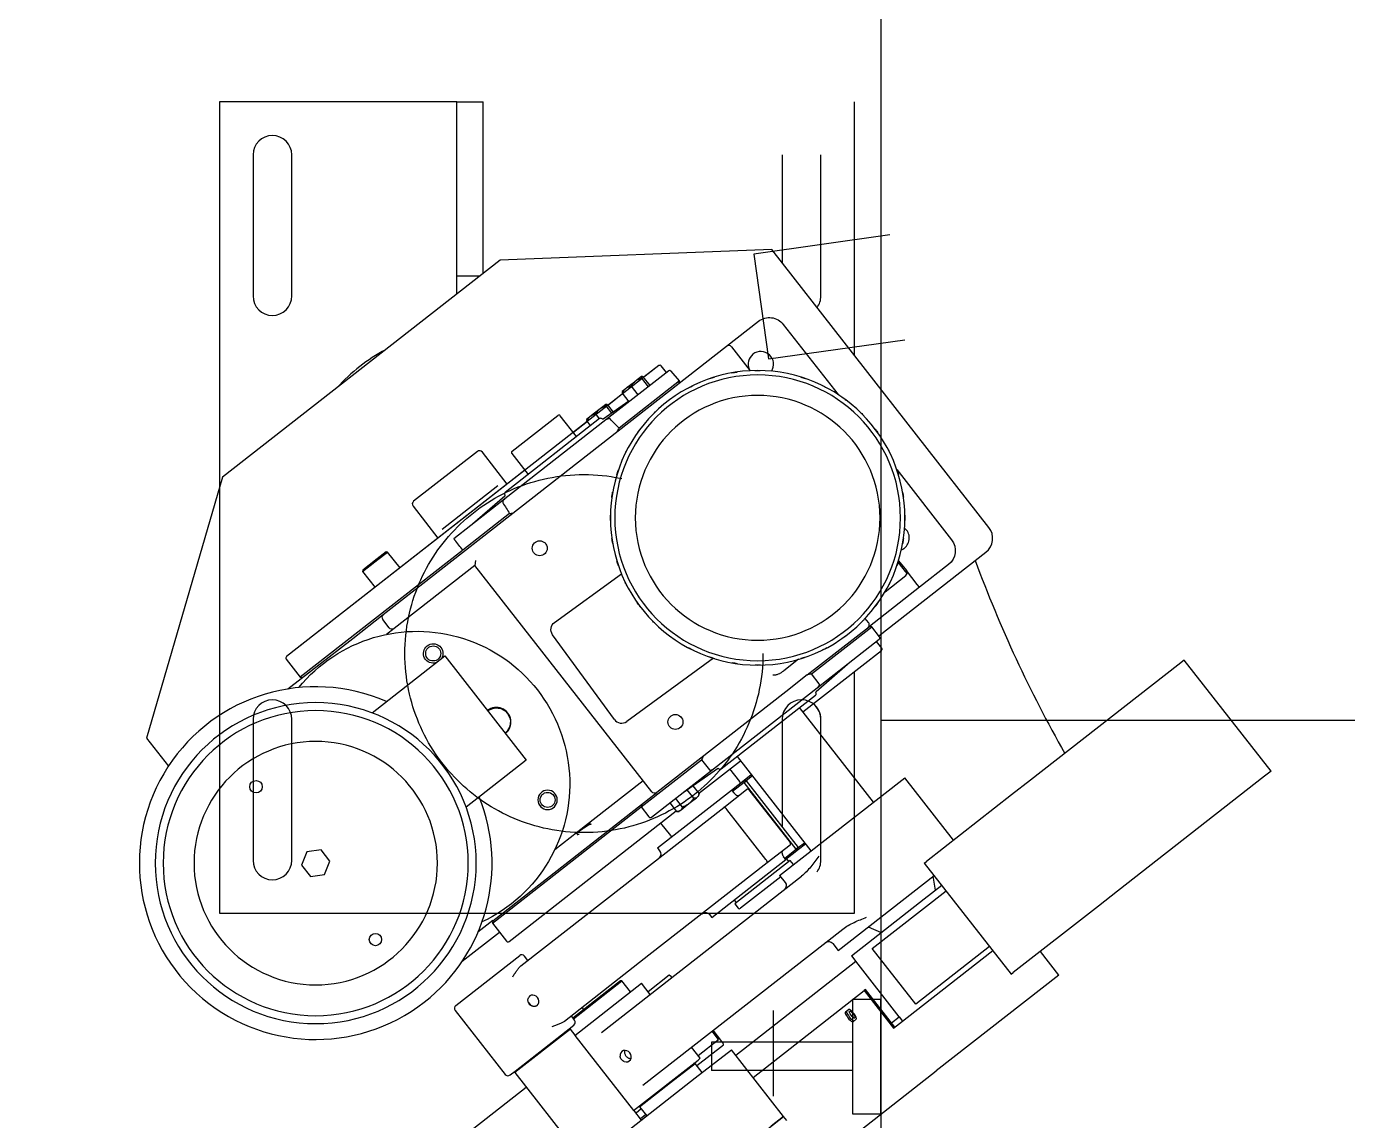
# Model space of a CAD drawing. Header units: millimetres. Extents: x 10462777 to 22643323, y 453826 to 1389191.
# Drawn here: x 11291521 to 11292271, y 585157 to 585777 of the extents above; entities that cross this region are included whole.
import ezdxf

# ---------------------------------------------------------------- set-up
doc = ezdxf.new("R2010")
doc.units = ezdxf.units.MM
doc.header["$LTSCALE"] = 200
doc.header["$MEASUREMENT"] = 0
doc.linetypes.add('HIDDEN', pattern=[3.75, 2.5, -1.25])
doc.linetypes.add('PHANTOM', pattern=[2.5, 1.25, -0.25, 0.25, -0.25, 0.25, -0.25])
doc.layers.get('0').update_dxf_attribs({"linetype": 'CONTINUOUS'})
doc.layers.add('203', color=7, linetype='CONTINUOUS', true_color=0xffffff)
doc.layers.add('7', color=7, linetype='CONTINUOUS')
doc.layers.add('CENTER', color=1, linetype='CONTINUOUS')
doc.layers.add('LAYOUT', color=8, linetype='CONTINUOUS', lineweight=25)

# ---------------------------------------------------------------- blocks, each defined once
blk = doc.blocks.new('A$C107C3577')
at = {"color": 151}
blk.add_line((2172, 136.11), (2172, 1873.11), dxfattribs=at)
at = {"color": 4}
blk.add_line((733, 136.11), (2418.73, 136.11), dxfattribs=at)
at = {"layer": '7', "color": 2}
for p, q in [((2395, 136.11), (2330, 136.11)), ((2330, 120.11), (2330, 136.11)), ((2395, 120.11), (2395, 136.11)), ((2330, 120.11), (2395, 120.11)), ((2354.5, 120.11), (2354.5, 40.11)), ((2370.5, 120.11), (2370.5, 40.11)), ((2354.5, 40.11), (2370.5, 40.11))]:
    blk.add_line(p, q, dxfattribs=at)
at = {"layer": 'CENTER'}
blk.add_line((2336.5, 75.11), (2385.09, 75.11), dxfattribs=at)
blk = doc.blocks.new('r710ic')
at = {"layer": 'LAYOUT', "color": 3}
blk.add_circle((272041.37, 104232.63), 2050.12, dxfattribs=at)

msp = doc.modelspace()

# ---------------------------------------------------------------- linework, layer by layer
at = {"linetype": 'HIDDEN'}
msp.add_circle((11291837.52218, 585421.70724, 0), 101.50652, dxfattribs=at)
at = {"layer": '203', "color": 155, "linetype": 'Continuous'}
for p, q in [((11291630.87971, 585734.45666, 0), (11291630.87971, 585274.45012, 0)), ((11291765.38162, 585734.45666, 0), (11291630.87971, 585734.45666, 0)), ((11291990.88483, 585590.8843, 0), (11291990.88483, 585734.45666, 0)), ((11291990.88483, 585274.45012, 0), (11291990.88483, 585411.45301, 0)), ((11291630.87971, 585274.45012, 0), (11291990.88483, 585274.45012, 0))]:
    msp.add_line(p, q, dxfattribs=at)
at = {"layer": '203', "color": 252, "linetype": 'Continuous'}
for p, q in [((11291765.38162, 585734.45666, 0), (11291780.38184, 585734.45666, 0)), ((11291765.38162, 585635.95526, 0), (11291765.38162, 585734.45666, 0)), ((11291780.38184, 585637.21731, 0), (11291780.38184, 585734.45666, 0)), ((11291649.87998, 585704.45623, 0), (11291649.87998, 585624.45509, 0)), ((11291671.8803, 585624.45509, 0), (11291671.8803, 585704.45623, 0)), ((11291949.88424, 585704.45623, 0), (11291949.88424, 585643.36661, 0)), ((11291971.88456, 585624.45509, 0), (11291971.88456, 585704.45623, 0)), ((11291944.02997, 585650.85941, 0), (11291790.1169, 585644.82261, 0)), ((11292067.16401, 585493.25502, 0), (11291944.02997, 585650.85941, 0)), ((11291790.1169, 585644.82261, 0), (11291632.51251, 585521.68856, 0)), ((11291765.38162, 585635.95526, 0), (11291778.7672, 585635.95526, 0)), ((11291765.38162, 585625.49708, 0), (11291765.38162, 585635.95526, 0)), ((11291918.40771, 585595.94261, 0), (11291936.53222, 585610.10303, 0)), ((11291950.56914, 585608.37951, 0), (11291981.63571, 585568.61611, 0)), ((11291723.76629, 585443.87207, 0), (11291918.40771, 585595.94261, 0)), ((11291921.2151, 585595.59791, 0), (11291931.79027, 585582.0623, 0)), ((11291879.99015, 585584.96307, 0), (11291668.85166, 585420.0036, 0)), ((11291879.99015, 585584.96307, 0), (11291871.76672, 585578.53822, 0)), ((11291884.35535, 585581.00015, 0), (11291881.39384, 585584.79072, 0)), ((11291885.61777, 585581.9865, 0), (11291850.01905, 585554.17373, 0)), ((11291891.74692, 585576.38022, 0), (11291857.41995, 585549.56105, 0)), ((11291866.15558, 585575.66422, 0), (11291862.09602, 585572.49255, 0)), ((11291867.67209, 585576.84905, 0), (11291866.15558, 585575.66422, 0)), ((11291870.1633, 585578.7954, 0), (11291867.67209, 585576.84905, 0)), ((11291870.37695, 585578.96231, 0), (11291870.1633, 585578.7954, 0)), ((11291874.16537, 585573.0389, 0), (11291870.3525, 585577.91916, 0)), ((11291874.99426, 585573.6865, 0), (11291871.18138, 585578.56676, 0)), ((11291891.74692, 585576.38022, 0), (11291886.98816, 585581.85454, 0)), ((11291891.61497, 585575.00983, 0), (11291891.74692, 585576.38022, 0)), ((11291859.65732, 585569.07732, 0), (11291851.55471, 585562.74687, 0)), ((11291860.79316, 585571.47464, 0), (11291859.22481, 585570.24931, 0)), ((11291863.22688, 585564.49282, 0), (11291859.414, 585569.37307, 0)), ((11291862.09602, 585572.49255, 0), (11291860.79316, 585571.47464, 0)), ((11291868.28168, 585568.44206, 0), (11291864.4688, 585573.32232, 0)), ((11291845.96506, 585559.88966, 0), (11291841.90549, 585556.71798, 0)), ((11291847.48156, 585561.07448, 0), (11291845.96506, 585559.88966, 0)), ((11291849.97278, 585563.02083, 0), (11291847.48156, 585561.07448, 0)), ((11291863.00588, 585564.77538, 0), (11291848.50208, 585554.61971, 0)), ((11291850.18642, 585563.18775, 0), (11291849.97278, 585563.02083, 0)), ((11291853.37515, 585558.03191, 0), (11291850.16197, 585562.1446, 0)), ((11291854.23794, 585558.63612, 0), (11291850.99086, 585562.79219, 0)), ((11291850.01905, 585554.17373, 0), (11291792.6595, 585509.35954, 0)), ((11291846.40187, 585554.91392, 0), (11291792.81638, 585513.04834, 0)), ((11291846.40187, 585554.91392, 0), (11291792.81638, 585513.04834, 0)), ((11291796.79544, 585536.46171, 0), (11291822.72136, 585556.71726, 0)), ((11291833.36009, 585544.7246, 0), (11291824.12505, 585556.54491, 0)), ((11291839.46844, 585553.30404, 0), (11291831.52923, 585547.10125, 0)), ((11291840.60263, 585555.70007, 0), (11291839.03428, 585554.47474, 0)), ((11291841.30614, 585550.93282, 0), (11291839.22348, 585553.59851, 0)), ((11291841.90549, 585556.71798, 0), (11291840.60263, 585555.70007, 0)), ((11291846.36095, 585554.88206, 0), (11291844.27828, 585557.54775, 0)), ((11291847.82127, 585554.72146, 0), (11291847.80556, 585554.74157, 0)), ((11291777.11425, 585536.31351, 0), (11291740.94405, 585508.05425, 0)), ((11291777.11425, 585536.31351, 0), (11291740.94405, 585508.05425, 0)), ((11291794.08254, 585517.84368, 0), (11291779.92164, 585535.96881, 0)), ((11291796.62309, 585535.05801, 0), (11291805.85812, 585523.23771, 0)), ((11291804.02304, 585525.61106, 0), (11291668.85166, 585420.0036, 0)), ((11292014.93145, 585525.99951, 0), (11292045.99802, 585486.23611, 0)), ((11291632.51251, 585521.68856, 0), (11291589.42009, 585373.80781, 0)), ((11291792.6595, 585509.35954, 0), (11291763.81367, 585486.82271, 0)), ((11291792.59376, 585510.93935, 0), (11291774.25559, 585494.99822, 0)), ((11291792.64403, 585511.64465, 0), (11291792.65974, 585511.62454, 0)), ((11291740.59935, 585505.24687, 0), (11291754.76025, 585487.12174, 0)), ((11291795.34473, 585501.06257, 0), (11291768.85674, 585480.36788, 0)), ((11291768.66495, 585480.21901, 0), (11291676.6834, 585408.35514, 0)), ((11291725.3859, 585479.40143, 0), (11291720.19731, 585475.34765, 0)), ((11291720.66891, 585474.95469, 0), (11291726.22812, 585479.29802, 0)), ((11291726.22812, 585479.29802, 0), (11291725.3859, 585479.40143, 0)), ((11291733.24676, 585470.31457, 0), (11291726.22812, 585479.29802, 0)), ((11292004.75997, 585431.80928, 0), (11292065.44049, 585479.2181, 0)), ((11291712.04372, 585468.21595, 0), (11291720.66891, 585474.95469, 0)), ((11291720.19731, 585475.34765, 0), (11291712.14713, 585469.05817, 0)), ((11291775.62827, 585471.70072, 0), (11291729.92299, 585435.99185, 0)), ((11291775.97297, 585474.50811, 0), (11291775.62827, 585471.70072, 0)), ((11291875.98251, 585343.25314, 0), (11291775.62827, 585471.70072, 0)), ((11292019.80161, 585468.3073, 0), (11292015.67501, 585473.58911, 0)), ((11292015.91929, 585474.38207, 0), (11292020.338, 585468.72638, 0)), ((11292044.27451, 585472.19919, 0), (11292027.72622, 585459.27025, 0)), ((11291712.14713, 585469.05817, 0), (11291712.04372, 585468.21595, 0)), ((11291712.04372, 585468.21595, 0), (11291719.06236, 585459.2325, 0)), ((11291820.86995, 585439.3769, 0), (11291858.78041, 585466.96743, 0)), ((11292008.23631, 585456.73342, 0), (11292019.9933, 585465.91899, 0)), ((11292020.72704, 585467.1228, 0), (11292019.80161, 585468.3073, 0)), ((11292026.4947, 585460.84616, 0), (11292020.338, 585468.72638, 0)), ((11292027.72604, 585459.27011, 0), (11291999.35759, 585437.10625, 0)), ((11292027.72604, 585459.27011, 0), (11292026.4947, 585460.84616, 0)), ((11291706.42981, 585430.32732, 0), (11291723.76629, 585443.87207, 0)), ((11291727.11561, 585436.33655, 0), (11291723.42159, 585441.06468, 0)), ((11291998.91394, 585439.2977, 0), (11291997.05569, 585441.67615, 0)), ((11291729.92299, 585435.99185, 0), (11291725.525, 585432.55576, 0)), ((11291854.77474, 585384.29325, 0), (11291819.76944, 585432.3919, 0)), ((11291964.17184, 585409.61612, 0), (11291999.35725, 585437.10598, 0)), ((11291966.4795, 585410.15003, 0), (11292000.76095, 585436.93363, 0)), ((11292000.76095, 585436.93363, 0), (11291999.35725, 585437.10598, 0)), ((11292005.1875, 585431.26791, 0), (11292000.76095, 585436.93363, 0)), ((11291669.71769, 585401.64467, 0), (11291706.42981, 585430.32732, 0)), ((11291969.82973, 585402.37436, 0), (11292005.01514, 585429.86422, 0)), ((11292006.40059, 585424.84234, 0), (11292003.43909, 585428.63288, 0)), ((11291668.67931, 585418.59991, 0), (11291676.6834, 585408.35514, 0)), ((11291717.36022, 585388.10564, 0), (11291758.63739, 585420.3549, 0)), ((11291758.63739, 585420.3549, 0), (11291804.81265, 585361.25326, 0)), ((11291910.98032, 585419.01455, 0), (11291861.75974, 585383.19273, 0)), ((11291959.25244, 585418.46303, 0), (11291950.94092, 585411.96936, 0)), ((11291961.66436, 585388.62153, 0), (11292006.22824, 585423.43864, 0)), ((11292177.90809, 585418.06529, 0), (11292174.22048, 585415.18422, 0)), ((11292227.16171, 585355.02354, 0), (11292177.90809, 585418.06529, 0)), ((11291970.90605, 585404.48431, 0), (11291966.4795, 585410.15003, 0)), ((11291969.11379, 585400.24108, 0), (11291986.97664, 585415.77098, 0)), ((11292174.22048, 585415.18422, 0), (11292090.81646, 585350.02186, 0)), ((11291676.6834, 585408.35514, 0), (11291678.08672, 585408.18327, 0)), ((11291910.96496, 585356.38416, 0), (11291969.82973, 585402.37436, 0)), ((11291945.31904, 585409.43079, 0), (11291944.56207, 585409.52373, 0)), ((11291964.17184, 585409.61612, 0), (11291951.95004, 585400.06741, 0)), ((11291964.17265, 585409.61676, 0), (11291951.95011, 585400.06747, 0)), ((11291951.95011, 585400.06747, 0), (11291878.7899, 585342.90844, 0)), ((11291915.29254, 585356.28863, 0), (11291968.87548, 585398.15222, 0)), ((11292001.64011, 585337.45746, 0), (11291959.77523, 585391.04206, 0)), ((11291649.87998, 585384.45168, 0), (11291649.87998, 585304.45055, 0)), ((11291671.8803, 585304.45055, 0), (11291671.8803, 585384.45168, 0)), ((11291949.88424, 585384.45168, 0), (11291949.88424, 585323.36207, 0)), ((11291971.88456, 585375.54281, 0), (11291971.88456, 585384.45168, 0)), ((11291971.88456, 585304.45055, 0), (11291971.88456, 585384.45168, 0)), ((11291589.42009, 585373.80781, 0), (11291601.89318, 585357.84298, 0)), ((11291804.81265, 585361.25326, 0), (11291770.72701, 585334.62264, 0)), ((11291869.9493, 585334.73238, 0), (11291904.23075, 585361.51598, 0)), ((11291902.57178, 585342.45334, 0), (11291926.28072, 585360.9768, 0)), ((11291904.23075, 585361.51598, 0), (11291908.6573, 585355.85025, 0)), ((11291924.39305, 585363.39846, 0), (11291966.25792, 585309.81387, 0)), ((11291875.77954, 585328.8943, 0), (11291910.96496, 585356.38416, 0)), ((11291893.81806, 585342.98753, 0), (11291913.20807, 585356.56275, 0)), ((11291925.83548, 585349.20761, 0), (11291920.29437, 585356.2999, 0)), ((11291921.21671, 585344.33, 0), (11291928.45381, 585349.98424, 0)), ((11291928.40381, 585348.67614, 0), (11291928.45381, 585349.98424, 0)), ((11291928.45381, 585349.98424, 0), (11291932.44018, 585353.09873, 0)), ((11291929.49122, 585349.52572, 0), (11291928.45381, 585349.98424, 0)), ((11291933.056, 585352.31082, 0), (11291929.49122, 585349.52572, 0)), ((11291948.4886, 585295.92977, 0), (11292019.41057, 585351.34009, 0)), ((11292047.11556, 585315.87933, 0), (11292019.41057, 585351.34009, 0)), ((11292090.81646, 585350.02186, 0), (11292079.95153, 585341.53324, 0)), ((11292223.4741, 585352.14246, 0), (11292140.07008, 585286.9801, 0)), ((11292227.16171, 585355.02354, 0), (11292223.4741, 585352.14246, 0)), ((11291871.05689, 585349.55712, 0), (11291842.68836, 585327.39319, 0)), ((11291870.12166, 585336.13607, 0), (11291878.78739, 585342.90648, 0)), ((11291879.20924, 585311.51016, 0), (11291921.2166, 585344.32991, 0)), ((11291895.89254, 585344.43982, 0), (11291899.62368, 585339.66418, 0)), ((11291899.20783, 585346.76094, 0), (11291902.80843, 585342.15238, 0)), ((11291916.76963, 585334.51037, 0), (11291929.77909, 585344.67448, 0)), ((11291921.2166, 585344.32991, 0), (11291922.44794, 585342.75386, 0)), ((11291928.40381, 585348.67614, 0), (11291921.83244, 585343.54202, 0)), ((11291928.40381, 585348.67614, 0), (11291929.49122, 585349.52572, 0)), ((11291957.95599, 585310.85109, 0), (11291928.40381, 585348.67614, 0)), ((11291929.49122, 585349.52572, 0), (11291959.04339, 585311.70066, 0)), ((11291954.01804, 585315.38864, 0), (11291931.85391, 585343.75743, 0)), ((11291785.80331, 585270.25935, 0), (11291870.12707, 585336.1403, 0)), ((11291870.12166, 585336.13607, 0), (11291869.9493, 585334.73238, 0)), ((11291886.25655, 585337.07983, 0), (11291890.06942, 585332.19957, 0)), ((11291889.4413, 585339.56803, 0), (11291893.25418, 585334.68777, 0)), ((11291892.56905, 585333.12844, 0), (11291896.11488, 585335.89875, 0)), ((11291896.11488, 585335.89875, 0), (11291897.7566, 585337.18141, 0)), ((11291897.7566, 585337.18141, 0), (11291901.30244, 585339.95172, 0)), ((11291901.30244, 585339.95172, 0), (11291902.1233, 585340.59305, 0)), ((11291902.48997, 585340.80104, 0), (11291902.80843, 585342.15238, 0)), ((11292079.95153, 585341.53324, 0), (11292031.73651, 585303.86353, 0)), ((11291785.63096, 585268.85566, 0), (11291869.95014, 585334.73303, 0)), ((11291795.03836, 585258.43903, 0), (11291889.83966, 585332.50592, 0)), ((11291849.76516, 585282.16075, 0), (11291916.76963, 585334.51037, 0)), ((11291869.9493, 585334.73238, 0), (11291874.37585, 585329.06665, 0)), ((11291890.06942, 585332.19957, 0), (11291891.45766, 585332.18166, 0)), ((11291891.35885, 585332.18293, 0), (11291891.74818, 585332.48712, 0)), ((11291891.74818, 585332.48712, 0), (11291892.56905, 585333.12844, 0)), ((11291940.70469, 585304.98711, 0), (11291918.54056, 585333.3559, 0)), ((11291842.68836, 585327.39319, 0), (11291820.95255, 585310.41131, 0)), ((11291833.85146, 585320.48844, 0), (11291833.91101, 585320.49664, 0)), ((11291880.97208, 585325.57796, 0), (11291886.51319, 585318.48567, 0)), ((11291954.4059, 585313.1536, 0), (11291941.39644, 585302.98949, 0)), ((11291959.04339, 585311.70066, 0), (11291962.60817, 585314.48577, 0)), ((11291963.22369, 585313.69763, 0), (11291959.23732, 585310.58314, 0)), ((11291680.46246, 585309.25624, 0), (11291677.43451, 585301.76179, 0)), ((11291688.46682, 585310.38118, 0), (11291680.46246, 585309.25624, 0)), ((11291693.44322, 585304.01167, 0), (11291688.46682, 585310.38118, 0)), ((11291879.20924, 585311.51016, 0), (11291880.44058, 585309.93411, 0)), ((11291952.00011, 585304.92881, 0), (11291950.76877, 585306.50485, 0)), ((11291951.38461, 585305.71697, 0), (11291957.95599, 585310.85109, 0)), ((11291959.23732, 585310.58314, 0), (11291952.00022, 585304.9289, 0)), ((11291953.70708, 585303.78782, 0), (11291952.50653, 585305.32447, 0)), ((11291959.04339, 585311.70066, 0), (11291957.95599, 585310.85109, 0)), ((11291959.23732, 585310.58314, 0), (11291957.95599, 585310.85109, 0)), ((11291959.23732, 585310.58314, 0), (11291959.04339, 585311.70066, 0)), ((11291677.43451, 585301.76179, 0), (11291682.41092, 585295.39229, 0)), ((11291690.41527, 585296.51723, 0), (11291693.44322, 585304.01167, 0)), ((11291941.39644, 585302.98949, 0), (11291874.39197, 585250.63987, 0)), ((11291909.99275, 585272.10906, 0), (11291952.00011, 585304.92881, 0)), ((11291954.49511, 585304.40349, 0), (11291923.05304, 585279.83826, 0)), ((11291954.49511, 585304.40349, 0), (11291923.05304, 585279.83826, 0)), ((11291956.32939, 585302.05572, 0), (11291954.49511, 585304.40349, 0)), ((11292030.52861, 585302.91982, 0), (11292031.73651, 585303.86353, 0)), ((11292030.52861, 585302.91982, 0), (11292079.78223, 585239.87806, 0)), ((11291682.41092, 585295.39229, 0), (11291690.41527, 585296.51723, 0)), ((11291847.50419, 585206.87981, 0), (11291960.85493, 585295.43912, 0)), ((11291949.14986, 585295.08773, 0), (11291926.33452, 585277.26244, 0)), ((11291948.4886, 585295.92977, 0), (11291951.56695, 585291.98966, 0)), ((11291981.73479, 585253.37659, 0), (11292036.073, 585295.83025, 0)), ((11292030.4888, 585282.58414, 0), (11292040.38299, 585290.31433, 0)), ((11292036.96279, 585287.64238, 0), (11292035.6234, 585295.47878, 0)), ((11291989.19657, 585250.32311, 0), (11292030.4888, 585282.58414, 0)), ((11292001.05221, 585254.50961, 0), (11292042.84112, 585287.15868, 0)), ((11292140.07008, 585286.9801, 0), (11292129.20515, 585278.49148, 0)), ((11291801.79865, 585244.6852, 0), (11291849.76516, 585282.16075, 0)), ((11291922.6405, 585281.99057, 0), (11291923.84106, 585280.45393, 0)), ((11291923.05304, 585279.83826, 0), (11291924.93083, 585277.43479, 0)), ((11292129.20515, 585278.49148, 0), (11292080.99012, 585240.82178, 0)), ((11291785.8665, 585270.30873, 0), (11291777.40712, 585263.69954, 0)), ((11291785.80331, 585270.25935, 0), (11291785.63096, 585268.85566, 0)), ((11291785.63096, 585268.85566, 0), (11291793.63467, 585258.61138, 0)), ((11291904.92067, 585274.45012, 0), (11291907.871, 585274.45012, 0)), ((11291908.76141, 585273.6851, 0), (11291909.99275, 585272.10906, 0)), ((11291912.98885, 585274.45012, 0), (11291933.98982, 585274.45012, 0)), ((11291768.53426, 585247.24953, 0), (11291789.63293, 585263.73362, 0)), ((11291870.89965, 585176.93498, 0), (11291984.25039, 585265.49428, 0)), ((11291998.76835, 585266.68446, 0), (11292006.04795, 585263.48906, 0)), ((11291978.65644, 585257.3167, 0), (11291981.73479, 585253.37659, 0)), ((11292025.67902, 585222.98874, 0), (11292001.05221, 585254.50961, 0)), ((11292016.37928, 585211.91587, 0), (11292069.31478, 585253.27361, 0)), ((11292067.46793, 585255.63781, 0), (11292025.67902, 585222.98874, 0)), ((11292106.83574, 585239.44097, 0), (11292096.36935, 585252.83735, 0)), ((11291764.85135, 585222.16399, 0), (11291801.10036, 585250.48482, 0)), ((11291805.75476, 585247.77605, 0), (11291803.90775, 585250.14012, 0)), ((11291874.39197, 585250.63987, 0), (11291826.42546, 585213.16432, 0)), ((11291923.61795, 585194.01134, 0), (11291991.71825, 585247.21712, 0)), ((11291989.19657, 585250.32311, 0), (11291991.65925, 585247.17103, 0)), ((11292016.34506, 585215.69624, 0), (11291991.71825, 585247.21712, 0)), ((11291885.89044, 585239.31888, 0), (11291873.94235, 585229.98401, 0)), ((11292106.83574, 585239.44097, 0), (11292037.31206, 585185.12312, 0)), ((11292079.78223, 585239.87806, 0), (11292080.99012, 585240.82178, 0)), ((11291850.48973, 585230.06183, 0), (11291831.30289, 585215.07143, 0)), ((11291832.37972, 585205.21557, 0), (11291870.20477, 585234.76774, 0)), ((11291858.30992, 585236.17164, 0), (11291850.48973, 585230.06183, 0)), ((11291851.09131, 585229.89733, 0), (11291859.01177, 585236.08546, 0)), ((11291859.01177, 585236.08546, 0), (11291858.30992, 585236.17164, 0)), ((11291863.89357, 585229.83704, 0), (11291859.01177, 585236.08546, 0)), ((11291875.13013, 585228.46357, 0), (11291870.20477, 585234.76774, 0)), ((11291933.47043, 585181.40435, 0), (11291996.4696, 585230.6247, 0)), ((11291997.22655, 585231.21609, 0), (11291996.4696, 585230.6247, 0)), ((11291996.4696, 585230.6247, 0), (11292013.09269, 585209.34811, 0)), ((11292013.84964, 585209.9395, 0), (11291997.22655, 585231.21609, 0)), ((11291805.94524, 585224.00863, 0), (11291806.15239, 585223.74349, 0)), ((11291831.61602, 585214.68156, 0), (11291851.09131, 585229.89733, 0)), ((11291764.50665, 585219.3566, 0), (11291792.82748, 585183.1076, 0)), ((11291832.22858, 585213.89111, 0), (11291830.38157, 585216.25517, 0)), ((11291837.42742, 585219.85627, 0), (11291836.50391, 585221.03831, 0)), ((11291985.82759, 585218.50315, 0), (11291987.58044, 585219.87262, 0)), ((11292012.00151, 585212.30269, 0), (11292016.34506, 585215.69624, 0)), ((11292016.28606, 585215.65015, 0), (11292018.13307, 585213.28608, 0)), ((11291829.82764, 585208.8427, 0), (11291798.30677, 585184.21589, 0)), ((11291798.44902, 585184.96155, 0), (11291831.88387, 585211.08372, 0)), ((11291829.82764, 585208.8427, 0), (11291829.1258, 585208.92888, 0)), ((11291832.55514, 585205.35167, 0), (11291829.82764, 585208.8427, 0)), ((11291913.88913, 585202.81818, 0), (11291910.15141, 585207.60224, 0)), ((11291915.76475, 585201.74551, 0), (11291910.79577, 585208.10551, 0)), ((11291991.89013, 585214.35647, 0), (11291990.13729, 585212.98699, 0)), ((11292013.09269, 585209.34811, 0), (11292016.37928, 585211.91587, 0)), ((11291832.37972, 585205.21557, 0), (11291865.62591, 585162.66239, 0)), ((11291902.26314, 585193.73496, 0), (11291913.88913, 585202.81818, 0)), ((11291903.45096, 585192.21456, 0), (11291898.5256, 585198.51873, 0)), ((11291900.67844, 585181.07553, 0), (11291921.20052, 585197.10914, 0)), ((11291901.57388, 585188.12031, 0), (11291916.67395, 585199.91778, 0)), ((11291950.75269, 585159.28408, 0), (11291921.20052, 585197.10914, 0)), ((11291865.62591, 585162.66239, 0), (11291902.22608, 585191.25758, 0)), ((11291886.12925, 585067.00617, 0), (11292037.31206, 585185.12312, 0)), ((11291886.68612, 585178.4819, 0), (11291900.60671, 585189.35787, 0)), ((11291900.60671, 585189.35787, 0), (11291899.90487, 585189.44404, 0)), ((11291904.65201, 585184.18012, 0), (11291900.60671, 585189.35787, 0)), ((11291902.22608, 585191.25758, 0), (11291903.45096, 585192.21456, 0)), ((11291795.63486, 585182.76289, 0), (11291798.44902, 585184.96155, 0)), ((11291798.39294, 585184.91774, 0), (11291798.30677, 585184.21589, 0)), ((11291798.30677, 585184.21589, 0), (11291838.63301, 585132.60065, 0)), ((11291856.58272, 585146.62418, 0), (11291900.67844, 585181.07553, 0)), ((11291869.08583, 585164.73106, 0), (11291886.68612, 585178.4819, 0)), ((11291188.21017, 584694.23131, 0), (11291804.76236, 585175.93467, 0)), ((11291870.15389, 585157.22746, 0), (11291865.80084, 585162.7991, 0)), ((11291870.04999, 585163.49115, 0), (11291867.06991, 585161.16285, 0)), ((11291869.17201, 585165.4329, 0), (11291869.08583, 585164.73106, 0)), ((11291869.08583, 585164.73106, 0), (11291873.13113, 585159.55331, 0)), ((11291869.53731, 585158.01446, 0), (11291872.51315, 585160.33943, 0)), ((11291870.1132, 585157.28499, 0), (11291873.09141, 585159.61182, 0)), ((11291930.23061, 585143.25048, 0), (11291950.75269, 585159.28408, 0)), ((11291950.75269, 585159.28408, 0), (11291943.69255, 585153.7681, 0)), ((11291952.5997, 585156.92002, 0), (11291950.75269, 585159.28408, 0))]:
    msp.add_line(p, q, dxfattribs=at)
at = {"layer": '203', "color": 251, "linetype": 'Continuous'}
for p, q in [((11292011.05741, 585659.08807, 0), (11291933.81497, 585648.23235, 0)), ((11291933.81497, 585648.23235, 0), (11291942.16551, 585588.81513, 0)), ((11291942.16551, 585588.81513, 0), (11292019.40796, 585599.67085, 0))]:
    msp.add_line(p, q, dxfattribs=at)
at = {"layer": '203', "color": 172, "linetype": 'PHANTOM'}
msp.add_line((11291788.64217, 585516.76679, 0), (11291757.12129, 585492.13999, 0), dxfattribs=at)
msp.add_line((11291788.64217, 585516.76679, 0), (11291757.12129, 585492.13999, 0), dxfattribs=at)
at = {"layer": '203', "color": 252, "linetype": 'Continuous', "extrusion": (0, 0, -1)}
for centre, radius in [((-11291936.02985, 585498.66986, 0), 83.50119), ((-11291936.02985, 585498.66986, 0), 81.00115), ((-11291936.02985, 585498.66986, 0), 69.3868), ((-11291685.43887, 585302.88673, 0), 91.00129), ((-11291685.43887, 585302.88673, 0), 86.50123), ((-11291685.43887, 585302.88673, 0), 69.00098), ((-11291816.91021, 585338.75126, 0), 5.50008)]:
    msp.add_circle(centre, radius, dxfattribs=at)
at = {"layer": '203', "color": 252, "linetype": 'Continuous'}
for centre, radius in [((11291812.44409, 585481.42885, 0), 4.25006), ((11291752.04386, 585421.7764, 0), 4.25006), ((11291889.40287, 585382.92611, 0), 4.25006), ((11291651.57701, 585346.22794, 0), 3.50005), ((11291816.91021, 585338.75126, 0), 4.25006), ((11291719.30073, 585259.54553, 0), 3.50005)]:
    msp.add_circle(centre, radius, dxfattribs=at)
for centre, radius, start, end in [((11291660.88014, 585704.45623, 0), 11.00016, 0, 180), ((11291660.88014, 585624.45509, 0), 11.00016, 180, 0), ((11291960.8844, 585624.45509, 0), 11.00016, 323.68778406, 0), ((11291772.88173, 585504.45339, 0), 101.50144, 118.14187297, 137.86312534), ((11291919.63905, 585594.36657, 0), 2.00003, 38, 128.00000004), ((11291937.81331, 585585.72321, 0), 7.2501, 128.00000004, 202.90814659), ((11291937.81331, 585585.72321, 0), 7.2501, 327.22061395, 128.00000004), ((11291880.60582, 585584.17505, 0), 1.00001, 38, 128.00000004), ((11291886.23344, 585581.19848, 0), 1.00001, 40.99999994, 128.00000004), ((11291823.33703, 585555.92923, 0), 1.00001, 38, 128.00000004), ((11291847.01754, 585554.1259, 0), 1.00001, 38, 128.00000004), ((11291778.34559, 585534.73747, 0), 2.00003, 38, 128.00000004), ((11291797.41111, 585535.67368, 0), 1.00001, 128.00000004, 218), ((11291742.17539, 585506.47821, 0), 2.00003, 128.00000004, 218), ((11291793.43205, 585512.26032, 0), 1.00001, 128.00000004, 218), ((11292014.77209, 585487.22046, 0), 7.2501, 308.00000004, 51.05558735), ((11292059.28379, 585487.09832, 0), 10.00014, 308.00000004, 38), ((11292014.77209, 585487.22046, 0), 7.2501, 292.38504291, 308.00000004), ((11292762.89579, 585734.45666, 0), 750.01065, 200.28374988, 209.50312445), ((11292018.76196, 585467.49504, 0), 2.00003, 308.00000004, 349.27383238), ((11292018.76196, 585467.49504, 0), 2.00003, 349.27383238, 38), ((11291724.99763, 585442.29602, 0), 2.00003, 128.00000004, 218), ((11291997.33789, 585438.06636, 0), 2.00003, 308.00000004, 42.22613717), ((11292004.39947, 585430.65224, 0), 1.00001, 308.00000004, 38), ((11292005.61257, 585424.22667, 0), 1.00001, 308.00000004, 38), ((11291669.46733, 585419.21558, 0), 1.00001, 128.00000004, 218), ((11291685.43887, 585302.88673, 0), 100.00142, 66.35562282, 308.00000004), ((11291660.88014, 585384.45168, 0), 11.00016, 0, 180), ((11291960.8844, 585384.45168, 0), 11.00016, 0, 180), ((11291968.25981, 585398.94024, 0), 1.00001, 308.00000004, 38), ((11291787.88172, 585382.92386, 0), 8.26255, 307.99440258, 128.00000004), ((11291960.8844, 585384.45168, 0), 11.00016, 0, 52.77941363), ((11291858.8175, 585387.23549, 0), 5.00007, 216.04642873, 306.0464288), ((11291914.67687, 585357.07665, 0), 1.00001, 218, 308.00000004), ((11291925.04746, 585348.59194, 0), 1.00001, 308.00000004, 38), ((11291685.43887, 585302.88673, 0), 100.00142, 308.00000004, 22.03062187), ((11291875.16387, 585329.68232, 0), 1.00001, 218, 308.00000004), ((11291887.30121, 585319.10134, 0), 1.00001, 218, 308.00000004), ((11291660.88014, 585304.45055, 0), 11.00016, 180, 0), ((11291960.8844, 585304.45055, 0), 11.00016, 323.68778406, 0), ((11291925.71885, 585278.05046, 0), 1.00001, 218, 308.00000004), ((11291794.42269, 585259.22705, 0), 1.00001, 218, 308.00000004), ((11291802.3317, 585248.90878, 0), 2.00003, 38, 128.00000004), ((11291766.08269, 585220.58795, 0), 2.00003, 128.00000004, 218), ((11291830.65253, 585212.65977, 0), 2.00003, 308.00000004, 38), ((11291794.40352, 585184.33894, 0), 2.00003, 218, 308.00000004)]:
    msp.add_arc(centre, radius, start, end, dxfattribs=at)
at = {"layer": '203', "color": 252, "linetype": 'Continuous', "extrusion": (0, 0, -1)}
for centre, radius, start, end in [((-11291942.68892, 585602.22281, 0), 10.00014, 51.99999996, 142), ((-11291848.21528, 585555.02929, 0), 0.50001, 235.00000006, 322), ((-11291792.26573, 585511.31671, 0), 0.50001, 142, 229.00000003), ((-11291767.69491, 585502.54542, 0), 10.00014, 229.00000003, 231.99999996), ((-11292038.1178, 585480.07941, 0), 10.00014, 142, 231.99999996), ((-11291742.96447, 585347.83066, 0), 86.50123, 39.138195, 244.86180435), ((-11291728.69165, 585437.56789, 0), 2.00003, 231.99999996, 322), ((-11291823.8122, 585435.33414, 0), 5.00007, 323.95357127, 53.9535712), ((-11291752.04386, 585421.7764, 0), 5.50008, 251.65369399, 212.33499475), ((-11291969.44185, 585399.86374, 0), 0.50001, 322, 48.996412), ((-11291787.88172, 585382.92386, 0), 7.94816, 51.99997234, 231.99437716), ((-11291913.49483, 585356.15315, 0), 0.50001, 55.00358798, 142), ((-11291877.55856, 585344.48448, 0), 2.00003, 231.99999996, 322), ((-11291878.07651, 585308.0871, 0), 3.00004, 142, 231.99999996), ((-11291949.20288, 585290.14265, 0), 3.00004, 142, 231.99999996), ((-11291906.39734, 585271.83809, 0), 3.00004, 51.99999996, 142), ((-11291976.29237, 585255.46969, 0), 3.00004, 51.99999996, 142)]:
    msp.add_arc(centre, radius, start, end, dxfattribs=at)
at = {"layer": '203', "color": 252, "linetype": 'Continuous'}
for centre, major_axis, ratio, start_param, end_param in [((11291931.01043, 585343.09843, 0), (-1.23134, 1.57604), 0.535189366, 4.71238898, 6.283185307), ((11291953.17456, 585314.72964, 0), (-1.23134, 1.57604), 0.535189366, 3.141592654, 4.71238898), ((11291887.12178, 585237.74283, 0), (-1.23134, 1.57604), 0.204397812, 4.747732481, 6.283185307), ((11291808.92023, 585224.86846, 0), (-2.09328, 2.67927), 0.866957637, 2.831557156, 6.593220805), ((11291987.98244, 585215.74507, 0), (-2.15485, 2.75808), 0.278044951, 0, 3.141592654), ((11291988.73939, 585216.33646, 0), (-2.15485, 2.75808), 0.278044951, 0, 3.141592654), ((11291989.73528, 585217.11454, 0), (-2.15485, 2.75808), 0.278044951, 3.141592654, 6.283185307), ((11291915.44261, 585201.49382, 0), (-1.23134, 1.57604), 0.204397812, 3.141592654, 4.71238898), ((11291861.17372, 585193.44793, 0), (-2.09328, 2.67927), 0.893646994, 2.173987732, 7.250790228)]:
    msp.add_ellipse(centre, major_axis=major_axis, ratio=ratio, start_param=start_param, end_param=end_param, dxfattribs=at)
msp.add_ellipse((11291989.61581, 585217.0212, 0), major_axis=(1.53918, -1.97005), ratio=0.278044951, dxfattribs=at)
for points, degree in [([(11291934.46217, 585582.15633, 0), (11291935.46207, 585582.17511, 0), (11291936.46229, 585582.17592, 0), (11291937.46221, 585582.15876, 0)], 3), ([(11291870.3525, 585577.91916, 0), (11291870.2128, 585578.30241, 0), (11291870.13226, 585578.61528, 0), (11291870.1633, 585578.7954, 0)], 3), ([(11291908.74016, 585577.58577, 0), (11291909.68532, 585577.91262, 0), (11291910.63633, 585578.22247, 0), (11291911.59262, 585578.51515, 0)], 3), ([(11291921.42131, 585580.88324, 0), (11291922.40596, 585581.0582, 0), (11291923.39374, 585581.21547, 0), (11291924.38404, 585581.35495, 0)], 3), ([(11291960.33764, 585578.55465, 0), (11291961.2944, 585578.26352, 0), (11291962.24591, 585577.95521, 0), (11291963.1916, 585577.6299, 0)], 3), ([(11291859.414, 585569.37307, 0), (11291859.78001, 585570.15141, 0), (11291860.21835, 585570.86969, 0), (11291860.79316, 585571.47464, 0)], 3), ([(11291896.73098, 585572.34514, 0), (11291897.61337, 585572.81582, 0), (11291898.5042, 585573.27063, 0), (11291899.40293, 585573.7093, 0)], 3), ([(11291972.5351, 585573.76856, 0), (11291973.43454, 585573.33134, 0), (11291974.32611, 585572.87798, 0), (11291975.20926, 585572.40874, 0)], 3), ([(11291983.83369, 585567.13329, 0), (11291984.65366, 585566.56075, 0), (11291985.46333, 585565.9735, 0), (11291986.2622, 585565.37188, 0)], 3), ([(11291850.16197, 585562.1446, 0), (11291850.02228, 585562.52784, 0), (11291849.94174, 585562.84072, 0), (11291849.97278, 585563.02083, 0)], 3), ([(11291839.22348, 585553.59851, 0), (11291839.58948, 585554.37685, 0), (11291840.02782, 585555.09512, 0), (11291840.60263, 585555.70007, 0)], 3), ([(11291857.41995, 585549.56105, 0), (11291855.72324, 585551.29984, 0), (11291854.02501, 585553.03721, 0), (11291852.32529, 585554.77294, 0)], 3), ([(11291875.88749, 585556.5952, 0), (11291876.58124, 585557.31551, 0), (11291877.28793, 585558.02334, 0), (11291878.00712, 585558.71827, 0)], 3), ([(11291993.95518, 585558.81222, 0), (11291994.67549, 585558.11847, 0), (11291995.38333, 585557.41178, 0), (11291996.07825, 585556.69259, 0)], 3), ([(11291856.42955, 585547.51996, 0), (11291856.76565, 585548.19822, 0), (11291857.09566, 585548.87863, 0), (11291857.41995, 585549.56105, 0)], 3), ([(11291867.56642, 585546.4737, 0), (11291868.13895, 585547.29367, 0), (11291868.72621, 585548.10334, 0), (11291869.32783, 585548.90222, 0)], 3), ([(11292002.65036, 585549.01025, 0), (11292003.25328, 585548.21235, 0), (11292003.84185, 585547.40364, 0), (11292004.41571, 585546.5846, 0)], 3), ([(11291860.93115, 585535.17512, 0), (11291861.36836, 585536.07456, 0), (11291861.82173, 585536.96613, 0), (11291862.29097, 585537.84928, 0)], 3), ([(11292009.70513, 585537.96873, 0), (11292010.1758, 585537.08634, 0), (11292010.63061, 585536.19551, 0), (11292011.06928, 585535.29678, 0)], 3), ([(11291856.14506, 585522.97765, 0), (11291856.43619, 585523.93441, 0), (11291856.7445, 585524.88593, 0), (11291857.06981, 585525.83161, 0)], 3), ([(11292014.94576, 585525.95955, 0), (11292015.2726, 585525.01439, 0), (11292015.58246, 585524.06338, 0), (11292015.87514, 585523.10709, 0)], 3), ([(11291791.52016, 585507.26677, 0), (11291792.79313, 585505.19763, 0), (11291794.06805, 585503.12954, 0), (11291795.34473, 585501.06257, 0)], 3), ([(11291853.326, 585510.18165, 0), (11291853.46387, 585511.17217, 0), (11291853.61954, 585512.1602, 0), (11291853.79291, 585513.14514, 0)], 3), ([(11292018.24322, 585513.2784, 0), (11292018.41818, 585512.29375, 0), (11292018.57545, 585511.30597, 0), (11292018.71493, 585510.31567, 0)], 3), ([(11291795.34473, 585501.06257, 0), (11291796.08642, 585501.21236, 0), (11291796.82647, 585501.36798, 0), (11291797.56478, 585501.52977, 0)], 3), ([(11291852.54338, 585497.10219, 0), (11291852.5246, 585498.10209, 0), (11291852.52379, 585499.1023, 0), (11291852.54095, 585500.10223, 0)], 3), ([(11292019.51632, 585500.23754, 0), (11292019.53509, 585499.23764, 0), (11292019.5359, 585498.23742, 0), (11292019.51875, 585497.23749, 0)], 3), ([(11291768.85674, 585480.36788, 0), (11291767.37005, 585482.27076, 0), (11291765.88347, 585484.17349, 0), (11291764.39712, 585486.07593, 0)], 3), ([(11291853.81647, 585484.06133, 0), (11291853.64151, 585485.04598, 0), (11291853.48424, 585486.03375, 0), (11291853.34476, 585487.02405, 0)], 3), ([(11292018.7337, 585487.15807, 0), (11292018.59582, 585486.16755, 0), (11292018.44016, 585485.17952, 0), (11292018.26679, 585484.19459, 0)], 3), ([(11291857.11393, 585471.38018, 0), (11291856.78709, 585472.32534, 0), (11291856.47724, 585473.27635, 0), (11291856.18456, 585474.23264, 0)], 3), ([(11292015.91463, 585474.36207, 0), (11292015.62351, 585473.40531, 0), (11292015.31519, 585472.4538, 0), (11292014.98988, 585471.50811, 0)], 3), ([(11291862.35457, 585459.37099, 0), (11291861.88389, 585460.25338, 0), (11291861.42908, 585461.14421, 0), (11291860.99041, 585462.04294, 0)], 3), ([(11292011.12854, 585462.16461, 0), (11292010.69133, 585461.26517, 0), (11292010.23796, 585460.3736, 0), (11292009.76872, 585459.49045, 0)], 3), ([(11291869.40933, 585448.32947, 0), (11291868.80642, 585449.12737, 0), (11291868.21785, 585449.93609, 0), (11291867.64398, 585450.75513, 0)], 3), ([(11292004.49327, 585450.86602, 0), (11292003.92074, 585450.04605, 0), (11292003.33348, 585449.23638, 0), (11292002.73186, 585448.43751, 0)], 3), ([(11291878.10451, 585438.5275, 0), (11291877.3842, 585439.22126, 0), (11291876.67637, 585439.92795, 0), (11291875.98144, 585440.64713, 0)], 3), ([(11291996.17221, 585440.74453, 0), (11291995.47845, 585440.02422, 0), (11291994.77176, 585439.31638, 0), (11291994.05258, 585438.62146, 0)], 3), ([(11291899.52459, 585423.57116, 0), (11291898.62515, 585424.00838, 0), (11291897.73358, 585424.46175, 0), (11291896.85043, 585424.93099, 0)], 3), ([(11291975.32872, 585424.99458, 0), (11291974.44633, 585424.52391, 0), (11291973.55549, 585424.0691, 0), (11291972.65677, 585423.63043, 0)], 3), ([(11291986.37024, 585432.04935, 0), (11291985.57234, 585431.44643, 0), (11291984.76362, 585430.85786, 0), (11291983.94458, 585430.284, 0)], 3), ([(11291911.72206, 585418.78507, 0), (11291910.76529, 585419.0762, 0), (11291909.81378, 585419.38452, 0), (11291908.8681, 585419.70983, 0)], 3), ([(11291963.31953, 585419.75395, 0), (11291962.37437, 585419.42711, 0), (11291961.42336, 585419.11725, 0), (11291960.46707, 585418.82457, 0)], 3), ([(11291924.51806, 585415.96601, 0), (11291923.52753, 585416.10389, 0), (11291922.5395, 585416.25955, 0), (11291921.55457, 585416.43292, 0)], 3), ([(11291937.59752, 585415.18339, 0), (11291936.59762, 585415.16462, 0), (11291935.59741, 585415.16381, 0), (11291934.59748, 585415.18096, 0)], 3), ([(11291966.4795, 585410.15003, 0), (11291965.70838, 585409.97835, 0), (11291964.93912, 585409.8005, 0), (11291964.17184, 585409.61612, 0)], 3), ([(11291905.30707, 585363.62593, 0), (11291904.94262, 585362.92616, 0), (11291904.58346, 585362.2218, 0), (11291904.23075, 585361.51598, 0)], 3), ([(11291902.80843, 585342.15238, 0), (11291902.66621, 585341.54888, 0), (11291902.45749, 585341.01, 0), (11291902.1233, 585340.59305, 0)], 3), ([(11291893.25418, 585334.68777, 0), (11291893.11195, 585334.08427, 0), (11291892.90323, 585333.5454, 0), (11291892.56905, 585333.12844, 0)], 3), ([(11291833.85145, 585320.48841, 0), (11291833.62922, 585319.93455, 0), (11291833.40733, 585319.3816, 0)], 2), ([(11291841.699, 585324.93531, 0), (11291841.09181, 585324.85081, 0), (11291840.48541, 585324.76756, 0)], 2), ([(11291840.56054, 585324.77792, 0), (11291840.77732, 585325.31851, 0), (11291840.99494, 585325.85899, 0)], 2), ([(11291833.59237, 585319.14457, 0), (11291834.19885, 585319.2283, 0), (11291834.80636, 585319.31215, 0)], 2)]:
    msp.add_open_spline(points, degree=degree, dxfattribs=at)
for points, knots in [([(11291864.4688, 585573.32232, 0), (11291864.70104, 585573.74957, 0), (11291864.95563, 585574.16755, 0), (11291865.5138, 585574.95371, 0), (11291865.81842, 585575.32369, 0), (11291866.15558, 585575.66422, 0)], [0, 0, 0, 0, 0.5, 0.5, 1, 1, 1, 1]), ([(11291867.67209, 585576.84905, 0), (11291868.08365, 585577.09356, 0), (11291868.51626, 585577.29967, 0), (11291869.41463, 585577.6513, 0), (11291869.88208, 585577.79727, 0), (11291870.3525, 585577.91916, 0)], [0, 0, 0, 0, 0.5, 0.5, 1, 1, 1, 1]), ([(11291870.37695, 585578.96231, 0), (11291870.4667, 585578.95569, 0), (11291870.58274, 585578.91454, 0), (11291870.85781, 585578.77577, 0), (11291871.01387, 585578.67986, 0), (11291871.18138, 585578.56676, 0)], [0, 0, 0, 0, 0.5, 0.5, 1, 1, 1, 1]), ([(11291859.22481, 585570.24931, 0), (11291859.20952, 585570.16062, 0), (11291859.22138, 585570.03807, 0), (11291859.28948, 585569.7376, 0), (11291859.34479, 585569.56297, 0), (11291859.414, 585569.37307, 0)], [0, 0, 0, 0, 0.5, 0.5, 1, 1, 1, 1]), ([(11291862.09602, 585572.49255, 0), (11291862.45353, 585572.69512, 0), (11291862.83516, 585572.86146, 0), (11291863.63784, 585573.13491, 0), (11291864.05072, 585573.23965, 0), (11291864.4688, 585573.32232, 0)], [0, 0, 0, 0, 0.5, 0.5, 1, 1, 1, 1]), ([(11291844.27828, 585557.54775, 0), (11291844.51051, 585557.975, 0), (11291844.7651, 585558.39298, 0), (11291845.32328, 585559.17915, 0), (11291845.6279, 585559.54913, 0), (11291845.96506, 585559.88966, 0)], [0, 0, 0, 0, 0.5, 0.5, 1, 1, 1, 1]), ([(11291847.48156, 585561.07448, 0), (11291847.89313, 585561.319, 0), (11291848.32573, 585561.5251, 0), (11291849.2241, 585561.87674, 0), (11291849.69155, 585562.02271, 0), (11291850.16197, 585562.1446, 0)], [0, 0, 0, 0, 0.5, 0.5, 1, 1, 1, 1]), ([(11291850.18642, 585563.18775, 0), (11291850.27618, 585563.18112, 0), (11291850.39222, 585563.13997, 0), (11291850.66729, 585563.00121, 0), (11291850.82335, 585562.9053, 0), (11291850.99086, 585562.79219, 0)], [0, 0, 0, 0, 0.5, 0.5, 1, 1, 1, 1]), ([(11291839.03428, 585554.47474, 0), (11291839.019, 585554.38605, 0), (11291839.03086, 585554.2635, 0), (11291839.09895, 585553.96303, 0), (11291839.15426, 585553.78841, 0), (11291839.22348, 585553.59851, 0)], [0, 0, 0, 0, 0.5, 0.5, 1, 1, 1, 1]), ([(11291841.90549, 585556.71798, 0), (11291842.26301, 585556.92055, 0), (11291842.64464, 585557.08689, 0), (11291843.44731, 585557.36035, 0), (11291843.8602, 585557.46509, 0), (11291844.27828, 585557.54775, 0)], [0, 0, 0, 0, 0.5, 0.5, 1, 1, 1, 1]), ([(11291852.32529, 585554.77294, 0), (11291852.25048, 585554.84933, 0), (11291852.15108, 585554.89768, 0), (11291851.94253, 585554.94955, 0), (11291851.83603, 585554.95452, 0), (11291851.51582, 585554.93572, 0), (11291851.31074, 585554.87993, 0), (11291850.912, 585554.73027, 0), (11291850.72278, 585554.63616, 0), (11291850.36, 585554.42344, 0), (11291850.18616, 585554.30429, 0), (11291850.01905, 585554.17373, 0)], [0, 0, 0, 0, 0.125, 0.125, 0.25, 0.25, 0.5, 0.5, 0.75, 0.75, 1, 1, 1, 1]), ([(11291792.6595, 585509.35954, 0), (11291792.49265, 585509.22918, 0), (11291792.33529, 585509.08961, 0), (11291792.04177, 585508.78991, 0), (11291791.90534, 585508.63006, 0), (11291791.66363, 585508.28013, 0), (11291791.55936, 585508.09372, 0), (11291791.46353, 585507.79024, 0), (11291791.44166, 585507.68305, 0), (11291791.44102, 585507.46759, 0), (11291791.4637, 585507.35855, 0), (11291791.52016, 585507.26677, 0)], [0, 0, 0, 0, 0.25, 0.25, 0.5, 0.5, 0.75, 0.75, 0.875, 0.875, 1, 1, 1, 1]), ([(11291764.39712, 585486.07593, 0), (11291764.33136, 585486.1601, 0), (11291764.27031, 585486.23824, 0), (11291764.16653, 585486.37108, 0), (11291764.12339, 585486.42629, 0), (11291764.04883, 585486.52173, 0), (11291764.01744, 585486.5619, 0), (11291763.96363, 585486.63078, 0), (11291763.94094, 585486.65982, 0), (11291763.88224, 585486.73494, 0), (11291763.85594, 585486.76861, 0), (11291763.8217, 585486.81244, 0), (11291763.81357, 585486.82284, 0), (11291763.81372, 585486.82265, 0)], [0, 0, 0, 0, 0.125, 0.125, 0.25, 0.25, 0.375, 0.375, 0.5, 0.5, 0.75, 0.75, 1, 1, 1, 1]), ([(11291950.94092, 585411.96936, 0), (11291950.53466, 585411.65196, 0), (11291950.11331, 585411.3556, 0), (11291949.24278, 585410.8014, 0), (11291948.7937, 585410.54338, 0), (11291947.86315, 585410.07341, 0), (11291947.38029, 585409.85931, 0), (11291946.63145, 585409.6067, 0), (11291946.37657, 585409.53343, 0), (11291945.98451, 585409.45671, 0), (11291945.85311, 585409.43695, 0), (11291945.58814, 585409.41597, 0), (11291945.45463, 585409.41414, 0), (11291945.31904, 585409.43079, 0)], [0, 0, 0, 0, 0.25, 0.25, 0.5, 0.5, 0.75, 0.75, 0.875, 0.875, 0.9375, 0.9375, 1, 1, 1, 1]), ([(11291969.82973, 585402.37436, 0), (11291969.99582, 585402.50412, 0), (11291970.15424, 585402.64505, 0), (11291970.45101, 585402.95216, 0), (11291970.58826, 585403.117, 0), (11291970.82355, 585403.47128, 0), (11291970.92267, 585403.65745, 0), (11291971.00656, 585403.96833, 0), (11291971.02258, 585404.07706, 0), (11291971.01072, 585404.23848, 0), (11291971.00083, 585404.29119, 0), (11291970.965, 585404.39363, 0), (11291970.93887, 585404.4423, 0), (11291970.90605, 585404.48431, 0)], [0, 0, 0, 0, 0.25, 0.25, 0.5, 0.5, 0.75, 0.75, 0.875, 0.875, 0.9375, 0.9375, 1, 1, 1, 1]), ([(11291908.6573, 585355.85025, 0), (11291908.7231, 585355.76604, 0), (11291908.81966, 585355.706, 0), (11291909.02309, 585355.63899, 0), (11291909.13203, 585355.62806, 0), (11291909.45189, 585355.63365, 0), (11291909.66322, 585355.6861, 0), (11291910.0629, 585355.82876, 0), (11291910.25639, 585355.92238, 0), (11291910.62436, 585356.13519, 0), (11291910.79874, 585356.25429, 0), (11291910.96496, 585356.38416, 0)], [0, 0, 0, 0, 0.125, 0.125, 0.25, 0.25, 0.5, 0.5, 0.75, 0.75, 1, 1, 1, 1]), ([(11291922.44794, 585342.75386, 0), (11291922.5699, 585342.59776, 0), (11291922.69801, 585342.45067, 0), (11291922.96605, 585342.17377, 0), (11291923.10759, 585342.04271, 0), (11291923.39462, 585341.80611, 0), (11291923.53949, 585341.70071, 0), (11291923.83192, 585341.51549, 0), (11291923.98035, 585341.43556, 0), (11291924.26735, 585341.30863, 0), (11291924.40744, 585341.26049, 0), (11291924.68066, 585341.1956, 0), (11291924.81167, 585341.1796, 0), (11291925.17817, 585341.18086, 0), (11291925.3932, 585341.24785, 0), (11291925.56029, 585341.37839, 0)], [0, 0, 0, 0, 0.125, 0.125, 0.25, 0.25, 0.375, 0.375, 0.5, 0.5, 0.625, 0.625, 0.75, 0.75, 1, 1, 1, 1]), ([(11291896.11488, 585335.89875, 0), (11291895.67242, 585335.6301, 0), (11291895.20938, 585335.40022, 0), (11291894.25086, 585335.00159, 0), (11291893.7536, 585334.83232, 0), (11291893.25418, 585334.68777, 0)], [0, 0, 0, 0, 0.5, 0.5, 1, 1, 1, 1]), ([(11291899.62368, 585339.66418, 0), (11291899.36243, 585339.21426, 0), (11291899.07804, 585338.77299, 0), (11291898.45975, 585337.93986, 0), (11291898.12469, 585337.5461, 0), (11291897.7566, 585337.18141, 0)], [0, 0, 0, 0, 0.5, 0.5, 1, 1, 1, 1]), ([(11291901.30244, 585339.95172, 0), (11291901.06342, 585339.84172, 0), (11291900.79932, 585339.7672, 0), (11291900.23012, 585339.67616, 0), (11291899.93088, 585339.66021, 0), (11291899.62368, 585339.66418, 0)], [0, 0, 0, 0, 0.5, 0.5, 1, 1, 1, 1]), ([(11291891.74818, 585332.48712, 0), (11291891.50916, 585332.37712, 0), (11291891.24506, 585332.3026, 0), (11291890.67586, 585332.21156, 0), (11291890.37662, 585332.19561, 0), (11291890.06942, 585332.19957, 0)], [0, 0, 0, 0, 0.5, 0.5, 1, 1, 1, 1]), ([(11291918.54056, 585333.3559, 0), (11291918.4582, 585333.46132, 0), (11291918.37369, 585333.56211, 0), (11291918.20058, 585333.75481, 0), (11291918.11093, 585333.84767, 0), (11291917.93347, 585334.01806, 0), (11291917.84565, 585334.09578, 0), (11291917.67181, 585334.23648, 0), (11291917.58586, 585334.2992, 0), (11291917.34176, 585334.45711, 0), (11291917.19133, 585334.5258, 0), (11291916.9418, 585334.57943, 0), (11291916.83909, 585334.56465, 0), (11291916.76963, 585334.51037, 0)], [0, 0, 0, 0, 0.125, 0.125, 0.25, 0.25, 0.375, 0.375, 0.5, 0.5, 0.75, 0.75, 1, 1, 1, 1]), ([(11291941.39644, 585302.98949, 0), (11291941.4659, 585303.04377, 0), (11291941.5051, 585303.13985, 0), (11291941.51343, 585303.39494, 0), (11291941.48317, 585303.55752, 0), (11291941.389, 585303.83256, 0), (11291941.34894, 585303.93114, 0), (11291941.25448, 585304.13386, 0), (11291941.20031, 585304.23787, 0), (11291941.07792, 585304.45128, 0), (11291941.00949, 585304.56073, 0), (11291940.8644, 585304.77532, 0), (11291940.78705, 585304.88169, 0), (11291940.70469, 585304.98711, 0)], [0, 0, 0, 0, 0.25, 0.25, 0.5, 0.5, 0.625, 0.625, 0.75, 0.75, 0.875, 0.875, 1, 1, 1, 1]), ([(11291950.1871, 585309.85751, 0), (11291950.10356, 585309.79224, 0), (11291950.03337, 585309.71275, 0), (11291949.9186, 585309.52651, 0), (11291949.87376, 585309.41837, 0), (11291949.8132, 585309.18018, 0), (11291949.79722, 585309.0509, 0), (11291949.79361, 585308.77212, 0), (11291949.80643, 585308.6215, 0), (11291949.85995, 585308.31241, 0), (11291949.90046, 585308.15259, 0), (11291950.00963, 585307.82215, 0), (11291950.07772, 585307.6539, 0), (11291950.31605, 585307.15352, 0), (11291950.52485, 585306.81705, 0), (11291950.76877, 585306.50485, 0)], [0, 0, 0, 0, 0.125, 0.125, 0.25, 0.25, 0.375, 0.375, 0.5, 0.5, 0.625, 0.625, 0.75, 0.75, 1, 1, 1, 1]), ([(11291970.69027, 585306.93044, 0), (11291969.94912, 585305.90204, 0), (11291969.2064, 585304.87131, 0), (11291967.69605, 585302.83481, 0), (11291966.9278, 585301.82774, 0), (11291965.33406, 585299.86261, 0), (11291964.50736, 585298.90251, 0), (11291962.76458, 585297.08049, 0), (11291961.84983, 585296.21642, 0), (11291960.85493, 585295.43912, 0)], [0, 0, 0, 0, 0.25, 0.25, 0.5, 0.5, 0.75, 0.75, 1, 1, 1, 1]), ([(11291984.25039, 585265.49428, 0), (11291985.2453, 585266.27159, 0), (11291986.305, 585266.95012, 0), (11291988.49452, 585268.20036, 0), (11291989.6261, 585268.77023, 0), (11291991.91841, 585269.84121, 0), (11291993.08142, 585270.34302, 0), (11291995.42282, 585271.31583, 0), (11291996.60261, 585271.78713, 0), (11291997.77976, 585272.25747, 0)], [0, 0, 0, 0, 0.25, 0.25, 0.5, 0.5, 0.75, 0.75, 1, 1, 1, 1]), ([(11291797.12949, 585238.49918, 0), (11291797.33908, 585238.81089, 0), (11291797.54617, 585239.12173, 0), (11291797.95091, 585239.73083, 0), (11291798.1496, 585240.03061, 0), (11291798.73741, 585240.91329, 0), (11291799.11813, 585241.47978, 0), (11291799.87429, 585242.55168, 0), (11291800.25051, 585243.05847, 0), (11291801.00764, 585243.96315, 0), (11291801.38889, 585244.36506, 0), (11291801.79865, 585244.6852, 0)], [0, 0, 0, 0, 0.125, 0.125, 0.25, 0.25, 0.5, 0.5, 0.75, 0.75, 1, 1, 1, 1]), ([(11291810.20503, 585221.76325, 0), (11291810.05437, 585221.71511, 0), (11291809.89765, 585221.67954, 0), (11291809.57931, 585221.63445, 0), (11291809.41669, 585221.62461, 0), (11291809.08474, 585221.63108, 0), (11291808.91582, 585221.64767, 0), (11291808.58325, 585221.70628, 0), (11291808.41814, 585221.74829, 0), (11291808.09062, 585221.85831, 0), (11291807.92758, 585221.92688, 0), (11291807.61579, 585222.08603, 0), (11291807.46563, 585222.17696, 0), (11291807.17704, 585222.3818, 0), (11291807.03757, 585222.49686, 0), (11291806.77954, 585222.74356, 0), (11291806.66018, 585222.87549, 0), (11291806.44063, 585223.15637, 0), (11291806.33969, 585223.30677, 0), (11291806.16247, 585223.61768, 0), (11291806.08614, 585223.7777, 0), (11291805.95736, 585224.10654, 0), (11291805.90463, 585224.27656, 0), (11291805.82526, 585224.62004, 0), (11291805.79884, 585224.79165, 0), (11291805.75763, 585225.30579, 0), (11291805.78231, 585225.6515, 0), (11291805.92916, 585226.2939, 0), (11291806.05345, 585226.59996, 0), (11291806.21808, 585226.86632, 0)], [0, 0, 0, 0, 0.0625, 0.0625, 0.125, 0.125, 0.1875, 0.1875, 0.25, 0.25, 0.3125, 0.3125, 0.375, 0.375, 0.4375, 0.4375, 0.5, 0.5, 0.5625, 0.5625, 0.625, 0.625, 0.6875, 0.6875, 0.75, 0.75, 0.875, 0.875, 1, 1, 1, 1]), ([(11291807.3827, 585222.21808, 0), (11291807.31906, 585222.36473, 0), (11291807.24601, 585222.5103, 0), (11291807.05434, 585222.84505, 0), (11291806.93056, 585223.0289, 0), (11291806.65669, 585223.37976, 0), (11291806.50487, 585223.54811, 0), (11291806.22037, 585223.82092, 0), (11291806.08997, 585223.93235, 0), (11291805.95422, 585224.03487, 0)], [0, 0, 0, 0, 0.20947251, 0.20947251, 0.49311936, 0.49311936, 0.776766211, 0.776766211, 1, 1, 1, 1]), ([(11291826.42546, 585213.16432, 0), (11291826.0157, 585212.84418, 0), (11291825.53349, 585212.57149, 0), (11291824.47253, 585212.05571, 0), (11291823.88977, 585211.81326, 0), (11291822.66677, 585211.33888, 0), (11291822.02501, 585211.10652, 0), (11291821.02635, 585210.74971, 0), (11291820.6874, 585210.62945, 0), (11291819.99848, 585210.38408, 0), (11291819.64678, 585210.25835, 0), (11291819.29362, 585210.13039, 0)], [0, 0, 0, 0, 0.25, 0.25, 0.5, 0.5, 0.75, 0.75, 0.875, 0.875, 1, 1, 1, 1]), ([(11291860.38938, 585190.38751, 0), (11291860.23468, 585190.445, 0), (11291860.08412, 585190.51373, 0), (11291859.86426, 585190.6335, 0), (11291859.79198, 585190.67622, 0), (11291859.64944, 585190.76735, 0), (11291859.579, 585190.81592, 0), (11291859.37425, 585190.96781, 0), (11291859.24534, 585191.07791, 0), (11291859.00224, 585191.31531, 0), (11291858.88789, 585191.44283, 0), (11291858.56898, 585191.851, 0), (11291858.39745, 585192.14431, 0), (11291858.23406, 585192.53739, 0), (11291858.204, 585192.61744, 0), (11291858.15014, 585192.77754, 0), (11291858.12619, 585192.85793, 0), (11291858.06317, 585193.10013, 0), (11291858.03285, 585193.26296, 0), (11291858.01446, 585193.42728, 0)], [0, 0, 0, 0, 0.125, 0.125, 0.1875, 0.1875, 0.25, 0.25, 0.375, 0.375, 0.5, 0.5, 0.75, 0.75, 0.8125, 0.8125, 0.875, 0.875, 1, 1, 1, 1]), ([(11291860.5726, 585196.34578, 0), (11291860.55268, 585196.2308, 0), (11291860.53932, 585196.11419, 0), (11291860.52082, 585195.78995, 0), (11291860.52945, 585195.58009, 0), (11291860.58821, 585195.15472, 0), (11291860.63791, 585194.94392, 0), (11291860.77457, 585194.53196, 0), (11291860.86268, 585194.32791, 0), (11291861.07407, 585193.9357, 0), (11291861.19557, 585193.75006, 0), (11291861.46941, 585193.39918, 0), (11291861.62357, 585193.23266, 0), (11291861.95101, 585192.93439, 0), (11291862.12513, 585192.80102, 0), (11291862.49492, 585192.5664, 0), (11291862.68882, 585192.46675, 0), (11291863.08302, 585192.30835, 0), (11291863.28634, 585192.2482, 0), (11291863.58039, 585192.19246, 0), (11291863.66805, 585192.17971, 0), (11291863.75556, 585192.17085, 0)], [0, 0, 0, 0, 0.062527621, 0.062527621, 0.173787085, 0.173787085, 0.285046549, 0.285046549, 0.396306013, 0.396306013, 0.507565477, 0.507565477, 0.618824941, 0.618824941, 0.730084405, 0.730084405, 0.841343869, 0.841343869, 0.952603333, 0.952603333, 1, 1, 1, 1])]:
    msp.add_open_spline(points, degree=3, knots=knots, dxfattribs=at)
msp.add_rational_spline([(11291833.90836, 585320.4961, 0), (11291834.01571, 585320.51696, 0), (11291834.35814, 585320.72628, 0), (11291835.05795, 585321.15406, 0), (11291836.35876, 585322.05139, 0), (11291837.65957, 585322.94872, 0), (11291838.83318, 585323.74668, 0), (11291840.0068, 585324.54464, 0), (11291840.39955, 585324.73252, 0), (11291840.45365, 585324.75839, 0), (11291840.48829, 585324.76841, 0)], [0.961952396473, 0.961246434419, 1, 0.923879532511, 1, 0.923879532511, 1, 0.923879532511, 1, 0.988779093868, 0.98086633175], degree=2, knots=[0, 0, 0, 0.139233096, 0.139233096, 0.412717309, 0.412717309, 0.686201522, 0.686201522, 0.959685735, 0.959685735, 1, 1, 1], dxfattribs=at)

# ---------------------------------------------------------------- block references
at = {"xscale": 1.000514211750324, "yscale": 1.000514211750324, "zscale": 1.000514211750324, "rotation": 270}
msp.add_blockref('A$C107C3577', (11291869.70675, 587557.02935, 0), dxfattribs=at)
at = {"layer": 'LAYOUT', "color": 2, "rotation": 270}
msp.add_blockref('r710ic', (11186875.24796, 856316.46559, 0), dxfattribs=at)

doc.saveas('drawing.dxf')
